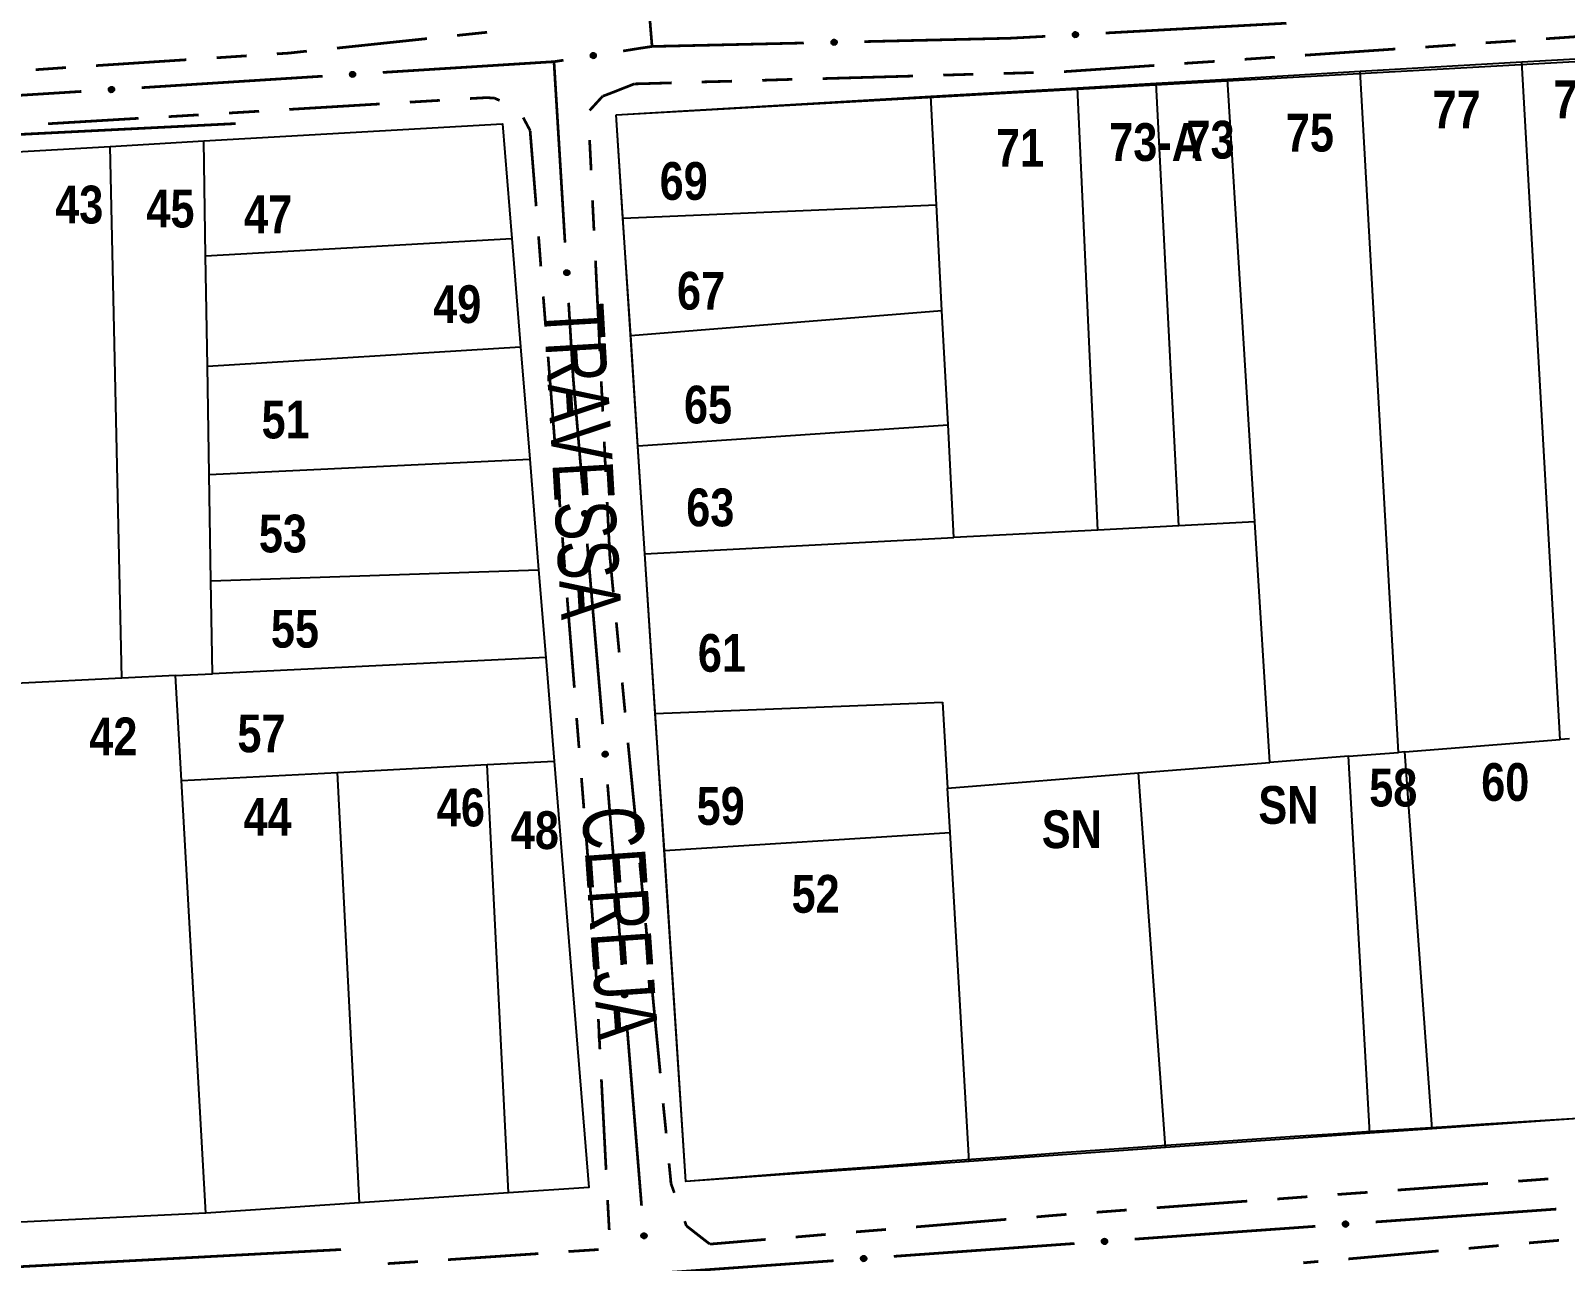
# Model space of a CAD drawing. Extents: x 204834 to 208707, y 4853033 to 4855981.
# Drawn here: x 205599.6 to 205701.3, y 4854934.4 to 4855015.9 of the extents above; entities that cross this region are included whole.
import ezdxf
from ezdxf.enums import TextEntityAlignment as Align

# ---------------------------------------------------------------- set-up
doc = ezdxf.new("R2010")
doc.units = 0
doc.header["$LTSCALE"] = 1.5
doc.header["$MEASUREMENT"] = 0
doc.linetypes.add('PHANTOMX2', pattern=[5, 2.5, -0.5, 0.5, -0.5, 0.5, -0.5])
doc.linetypes.add('TRACO_05', pattern=[11, 7, -1, 0.5, -1, 0.5, -1])
for name, color, linetype in [('CD-MALHA-LOTES', 40, 'CONTINUOUS'), ('HD-VALAS-DRENOS', 170, 'CONTINUOUS'), ('RU-QUADRAS', 6, 'CONTINUOUS'), ('SV-EIXO-RUA-N-PAV', 6, 'CONTINUOUS'), ('SV-RUA-NAO-PAV-S-GUIA-C-GUIA', 7, 'PHANTOMX2'), ('SV-TXT-RUA-N-PAV-S-GUIA-C-GUIA', 7, 'CONTINUOUS'), ('Th_NmrPort', 7, 'CONTINUOUS')]:
    doc.layers.add(name, color=color, linetype=linetype)
doc.styles.add('3188-25-2D_TXTB$0$ARIAL', font='ARIAL.TTF')
doc.styles.get("Standard").update_dxf_attribs({"font": 'swisscbo.ttf'})

msp = doc.modelspace()

# ---------------------------------------------------------------- linework, layer by layer
at = {"layer": 'CD-MALHA-LOTES', "linetype": 'Continuous', "flags": 128}
for points in [[(205687.68, 4855013.25), (205698.39, 4855013.87)], [(205698.39, 4855013.87), (205703.9, 4855014.19)], [(205700.94, 4854968.98), (205698.39, 4855013.87)], [(205674.16, 4855012.46), (205678.89, 4855012.73)], [(205678.89, 4855012.73), (205687.68, 4855013.25)], [(205680.71, 4854983.41), (205678.89, 4855012.73)], [(205690.21, 4854968.13), (205687.68, 4855013.25)], [(205638.4, 4855010.37), (205659.25, 4855011.59)], [(205659.25, 4855011.59), (205668.95, 4855012.15)], [(205659.62, 4855004.4), (205659.25, 4855011.59)], [(205668.95, 4855012.15), (205674.16, 4855012.46)], [(205670.3, 4854982.86), (205668.95, 4855012.15)], [(205675.66, 4854983.14), (205674.16, 4855012.46)], [(205611.08, 4855008.63), (205630.86, 4855009.76)], [(205630.86, 4855009.76), (205631.48, 4855002.17)], [(205638.85, 4855003.51), (205638.4, 4855010.37)], [(205604.88, 4855008.27), (205611.08, 4855008.63)], [(205611.2, 4855001.02), (205611.08, 4855008.63)], [(205597.9, 4855007.87), (205604.88, 4855008.27)], [(205605.65, 4854973.05), (205604.88, 4855008.27)], [(205638.85, 4855003.51), (205659.62, 4855004.4)], [(205639.36, 4854995.74), (205638.85, 4855003.51)], [(205659.98, 4854997.4), (205659.62, 4855004.4)], [(205611.2, 4855001.02), (205631.48, 4855002.17)], [(205631.48, 4855002.17), (205632.06, 4854995)], [(205611.32, 4854993.71), (205611.2, 4855001.02)], [(205639.36, 4854995.74), (205659.98, 4854997.4)], [(205660.38, 4854989.82), (205659.98, 4854997.4)], [(205639.83, 4854988.44), (205639.36, 4854995.74)], [(205611.32, 4854993.71), (205632.06, 4854995)], [(205632.06, 4854995), (205632.67, 4854987.55)], [(205611.44, 4854986.54), (205611.32, 4854993.71)], [(205639.83, 4854988.44), (205660.38, 4854989.82)], [(205660.76, 4854982.36), (205660.38, 4854989.82)], [(205640.3, 4854981.29), (205639.83, 4854988.44)], [(205611.44, 4854986.54), (205632.67, 4854987.55)], [(205632.67, 4854987.55), (205633.26, 4854980.23)], [(205611.55, 4854979.49), (205611.44, 4854986.54)], [(205675.66, 4854983.14), (205670.3, 4854982.86)], [(205680.71, 4854983.41), (205675.66, 4854983.14)], [(205681.69, 4854967.46), (205680.71, 4854983.41)], [(205640.3, 4854981.29), (205660.76, 4854982.36)], [(205670.3, 4854982.86), (205660.76, 4854982.36)], [(205640.99, 4854970.71), (205640.3, 4854981.29)], [(205611.55, 4854979.49), (205633.26, 4854980.23)], [(205633.26, 4854980.23), (205633.74, 4854974.42)], [(205611.65, 4854973.34), (205611.55, 4854979.49)], [(205633.74, 4854974.42), (205611.65, 4854973.34)], [(205633.74, 4854974.42), (205634.29, 4854967.55)], [(205605.65, 4854973.05), (205598.62, 4854972.7)], [(205609.21, 4854973.22), (205605.65, 4854973.05)], [(205609.21, 4854973.22), (205611.65, 4854973.34)], [(205609.6, 4854966.27), (205609.21, 4854973.22)], [(205640.99, 4854970.71), (205660.02, 4854971.46)], [(205660.02, 4854971.46), (205660.35, 4854965.77)], [(205641.59, 4854961.63), (205640.99, 4854970.71)], [(205690.63, 4854968.17), (205700.94, 4854968.98)], [(205701.54, 4854969.03), (205700.94, 4854968.98)], [(205686.91, 4854967.87), (205681.69, 4854967.46)], [(205686.91, 4854967.87), (205690.21, 4854968.13)], [(205688.32, 4854942.91), (205686.91, 4854967.87)], [(205690.63, 4854968.17), (205690.21, 4854968.13)], [(205692.44, 4854943.2), (205690.63, 4854968.17)], [(205619.95, 4854966.8), (205629.85, 4854967.32)], [(205629.85, 4854967.32), (205634.29, 4854967.55)], [(205631.27, 4854938.95), (205629.85, 4854967.32)], [(205634.29, 4854967.55), (205636.59, 4854939.31)], [(205672.99, 4854966.77), (205681.69, 4854967.46)], [(205609.6, 4854966.27), (205619.95, 4854966.8)], [(205611.21, 4854937.61), (205609.6, 4854966.27)], [(205621.39, 4854938.29), (205619.95, 4854966.8)], [(205660.35, 4854965.77), (205672.99, 4854966.77)], [(205674.78, 4854941.95), (205672.99, 4854966.77)], [(205660.52, 4854962.82), (205660.35, 4854965.77)], [(205641.59, 4854961.63), (205660.52, 4854962.82)], [(205661.78, 4854941.03), (205660.52, 4854962.82)], [(205643.02, 4854939.7), (205641.59, 4854961.63)], [(205702.12, 4854943.89), (205692.44, 4854943.2)], [(205688.32, 4854942.91), (205674.78, 4854941.95)], [(205692.44, 4854943.2), (205688.32, 4854942.91)], [(205674.78, 4854941.95), (205661.78, 4854941.03)], [(205661.78, 4854941.03), (205643.02, 4854939.7)], [(205631.27, 4854938.95), (205621.39, 4854938.29)], [(205636.59, 4854939.31), (205631.27, 4854938.95)], [(205611.21, 4854937.61), (205595.73, 4854936.85)], [(205621.39, 4854938.29), (205611.21, 4854937.61)]]:
    msp.add_lwpolyline(points, dxfattribs=at)
at = {"layer": 'HD-VALAS-DRENOS', "linetype": 'TRACO_05', "const_width": 0.18}
for points in [[(205613.19, 4855009.78), (205598.24, 4855009.03)], [(205542.96, 4854930.02), (205597.67, 4854934), (205620.18, 4854935.2)]]:
    msp.add_lwpolyline(points, dxfattribs=at)
at = {"layer": 'RU-QUADRAS', "linetype": 'Continuous'}
msp.add_lwpolyline([(205638.4, 4855010.37), (205796.37, 4855019.18), (205803.39, 4855018.89), (205841.14, 4855021.09), (205864.88, 4855021.76), (205942.47, 4855027.27), (205963.79, 4855027.03), (205972.21, 4855028.91), (206016.04, 4855031.23, -0.031899), (206016.36, 4854963.75), (205964.01, 4854961.28), (205846.19, 4854951.25), (205846.11, 4854952.78), (205804.57, 4854948.41, 0.013216), (205643.02, 4854939.7)], format="xyb", close=True, dxfattribs=at)
msp.add_lwpolyline([(205597.9, 4855007.87), (205604.88, 4855008.27), (205611.08, 4855008.63), (205630.86, 4855009.76), (205631.48, 4855002.17), (205632.06, 4854995), (205632.67, 4854987.55), (205633.26, 4854980.23), (205633.74, 4854974.42), (205634.29, 4854967.55), (205636.59, 4854939.31), (205631.27, 4854938.95), (205621.39, 4854938.29), (205611.21, 4854937.61), (205595.73, 4854936.85)], dxfattribs=at)
at = {"layer": 'SV-EIXO-RUA-N-PAV', "const_width": 0.18}
for points in [[(205640.18, 4855022.18), (205640.75, 4855015.2)], [(205664.37, 4855015.43), (205666.83, 4855015.56)], [(205670.82, 4855015.78), (205682.8, 4855016.43)], [(205638.86, 4855014.59), (205639.85, 4855014.75)], [(205639.85, 4855014.75), (205640.78, 4855014.89)], [(205640.75, 4855015.2), (205640.78, 4855014.89)], [(205640.78, 4855014.89), (205650.83, 4855015.12)], [(205654.83, 4855015.21), (205663.83, 4855015.42)], [(205663.83, 4855015.42), (205664.37, 4855015.43)], [(205622.94, 4855013.17), (205633.92, 4855013.86)], [(205633.92, 4855013.86), (205634.28, 4855013.88)], [(205634.28, 4855013.88), (205634.91, 4855013.98)], [(205634.28, 4855013.88), (205635.01, 4855001.9)], [(205606.97, 4855012.16), (205618.95, 4855012.92)], [(205591, 4855011.16), (205602.98, 4855011.91)], [(205635.25, 4854997.91), (205635.49, 4854993.92)], [(205635.49, 4854993.92), (205635.55, 4854992.95)], [(205635.55, 4854992.95), (205636.15, 4854985.94)], [(205636.48, 4854981.96), (205637.5, 4854970)], [(205637.83, 4854966.01), (205638.79, 4854954.05)], [(205639.11, 4854950.07), (205640.08, 4854938.11)], [(205688.71, 4854937.03), (205700.68, 4854937.88)], [(205672.75, 4854935.89), (205684.72, 4854936.74)], [(205656.79, 4854934.75), (205668.76, 4854935.6)], [(205640.83, 4854933.61), (205652.8, 4854934.46)]]:
    msp.add_lwpolyline(points, dxfattribs=at)
at = {"layer": 'SV-EIXO-RUA-N-PAV'}
for points in [[(205668.68, 4855015.77), (205668.71, 4855015.81), (205668.74, 4855015.84), (205668.78, 4855015.85), (205668.81, 4855015.85), (205668.85, 4855015.85), (205668.88, 4855015.84), (205668.92, 4855015.82), (205668.96, 4855015.79), (205668.98, 4855015.75), (205668.99, 4855015.72), (205669, 4855015.68), (205669, 4855015.65), (205668.99, 4855015.61), (205668.97, 4855015.58), (205668.94, 4855015.54), (205668.9, 4855015.52), (205668.87, 4855015.5), (205668.83, 4855015.5), (205668.79, 4855015.5), (205668.76, 4855015.51), (205668.72, 4855015.53), (205668.69, 4855015.56), (205668.66, 4855015.6), (205668.65, 4855015.63), (205668.65, 4855015.67), (205668.65, 4855015.7), (205668.65, 4855015.74), (205668.68, 4855015.77)], [(205652.69, 4855015.27), (205652.72, 4855015.31), (205652.76, 4855015.33), (205652.79, 4855015.34), (205652.83, 4855015.35), (205652.86, 4855015.34), (205652.9, 4855015.33), (205652.93, 4855015.31), (205652.97, 4855015.28), (205652.99, 4855015.24), (205653.01, 4855015.21), (205653.01, 4855015.17), (205653.01, 4855015.14), (205653, 4855015.1), (205652.97, 4855015.07), (205652.94, 4855015.03), (205652.91, 4855015.01), (205652.87, 4855015), (205652.83, 4855014.99), (205652.8, 4855015), (205652.76, 4855015.01), (205652.73, 4855015.03), (205652.69, 4855015.06), (205652.67, 4855015.1), (205652.66, 4855015.13), (205652.66, 4855015.17), (205652.66, 4855015.2), (205652.67, 4855015.24), (205652.69, 4855015.27)], [(205636.73, 4855014.37), (205636.75, 4855014.41), (205636.79, 4855014.44), (205636.82, 4855014.46), (205636.85, 4855014.46), (205636.89, 4855014.46), (205636.92, 4855014.46), (205636.96, 4855014.44), (205637, 4855014.42), (205637.03, 4855014.38), (205637.05, 4855014.35), (205637.06, 4855014.31), (205637.06, 4855014.28), (205637.05, 4855014.24), (205637.04, 4855014.2), (205637.01, 4855014.16), (205636.98, 4855014.14), (205636.94, 4855014.12), (205636.91, 4855014.11), (205636.87, 4855014.11), (205636.84, 4855014.12), (205636.8, 4855014.13), (205636.76, 4855014.16), (205636.73, 4855014.19), (205636.71, 4855014.23), (205636.71, 4855014.26), (205636.7, 4855014.3), (205636.71, 4855014.33), (205636.73, 4855014.37)], [(205620.79, 4855013.14), (205620.82, 4855013.18), (205620.86, 4855013.2), (205620.89, 4855013.22), (205620.93, 4855013.22), (205620.96, 4855013.22), (205621, 4855013.21), (205621.04, 4855013.19), (205621.07, 4855013.16), (205621.1, 4855013.12), (205621.11, 4855013.09), (205621.12, 4855013.05), (205621.12, 4855013.02), (205621.11, 4855012.98), (205621.09, 4855012.95), (205621.05, 4855012.91), (205621.02, 4855012.89), (205620.98, 4855012.87), (205620.95, 4855012.87), (205620.91, 4855012.87), (205620.88, 4855012.88), (205620.84, 4855012.9), (205620.8, 4855012.93), (205620.78, 4855012.96), (205620.77, 4855013), (205620.76, 4855013.03), (205620.76, 4855013.07), (205620.77, 4855013.1), (205620.79, 4855013.14)], [(205604.82, 4855012.14), (205604.85, 4855012.18), (205604.89, 4855012.2), (205604.92, 4855012.21), (205604.96, 4855012.22), (205604.99, 4855012.22), (205605.03, 4855012.21), (205605.07, 4855012.19), (205605.1, 4855012.16), (205605.13, 4855012.12), (205605.14, 4855012.09), (205605.15, 4855012.05), (205605.15, 4855012.02), (205605.14, 4855011.98), (205605.12, 4855011.94), (205605.09, 4855011.91), (205605.05, 4855011.88), (205605.02, 4855011.87), (205604.98, 4855011.86), (205604.94, 4855011.87), (205604.91, 4855011.87), (205604.87, 4855011.89), (205604.84, 4855011.93), (205604.81, 4855011.96), (205604.8, 4855011.99), (205604.79, 4855012.03), (205604.8, 4855012.06), (205604.8, 4855012.1), (205604.82, 4855012.14)], [(205635.23, 4855000.06), (205635.27, 4855000.02), (205635.29, 4854999.99), (205635.3, 4854999.95), (205635.31, 4854999.92), (205635.31, 4854999.88), (205635.3, 4854999.85), (205635.28, 4854999.81), (205635.25, 4854999.77), (205635.21, 4854999.75), (205635.18, 4854999.74), (205635.14, 4854999.73), (205635.11, 4854999.73), (205635.07, 4854999.74), (205635.03, 4854999.76), (205635, 4854999.79), (205634.97, 4854999.83), (205634.96, 4854999.86), (205634.96, 4854999.9), (205634.96, 4854999.93), (205634.96, 4854999.97), (205634.98, 4855000.01), (205635.02, 4855000.04), (205635.05, 4855000.07), (205635.09, 4855000.08), (205635.12, 4855000.08), (205635.16, 4855000.08), (205635.19, 4855000.08), (205635.23, 4855000.06)], [(205636.41, 4854984.1), (205636.45, 4854984.07), (205636.48, 4854984.04), (205636.49, 4854984), (205636.49, 4854983.97), (205636.49, 4854983.93), (205636.49, 4854983.9), (205636.47, 4854983.86), (205636.44, 4854983.82), (205636.4, 4854983.8), (205636.37, 4854983.78), (205636.33, 4854983.78), (205636.3, 4854983.78), (205636.26, 4854983.79), (205636.22, 4854983.8), (205636.19, 4854983.84), (205636.16, 4854983.87), (205636.15, 4854983.9), (205636.14, 4854983.94), (205636.14, 4854983.98), (205636.15, 4854984.01), (205636.17, 4854984.05), (205636.2, 4854984.09), (205636.23, 4854984.11), (205636.27, 4854984.12), (205636.3, 4854984.13), (205636.34, 4854984.13), (205636.37, 4854984.12), (205636.41, 4854984.1)], [(205637.77, 4854968.16), (205637.81, 4854968.13), (205637.83, 4854968.09), (205637.84, 4854968.06), (205637.85, 4854968.03), (205637.85, 4854967.99), (205637.84, 4854967.95), (205637.82, 4854967.92), (205637.79, 4854967.88), (205637.76, 4854967.86), (205637.72, 4854967.84), (205637.69, 4854967.83), (205637.65, 4854967.83), (205637.62, 4854967.84), (205637.58, 4854967.86), (205637.54, 4854967.89), (205637.51, 4854967.93), (205637.5, 4854967.96), (205637.5, 4854968), (205637.5, 4854968.03), (205637.51, 4854968.07), (205637.52, 4854968.11), (205637.56, 4854968.14), (205637.59, 4854968.17), (205637.62, 4854968.18), (205637.66, 4854968.19), (205637.69, 4854968.19), (205637.73, 4854968.18), (205637.77, 4854968.16)], [(205639.05, 4854952.21), (205639.09, 4854952.18), (205639.11, 4854952.15), (205639.13, 4854952.11), (205639.13, 4854952.08), (205639.13, 4854952.04), (205639.12, 4854952.01), (205639.11, 4854951.97), (205639.08, 4854951.93), (205639.04, 4854951.91), (205639, 4854951.89), (205638.97, 4854951.89), (205638.94, 4854951.89), (205638.9, 4854951.9), (205638.86, 4854951.91), (205638.82, 4854951.95), (205638.8, 4854951.98), (205638.79, 4854952.01), (205638.78, 4854952.05), (205638.78, 4854952.09), (205638.79, 4854952.12), (205638.81, 4854952.16), (205638.84, 4854952.2), (205638.87, 4854952.22), (205638.91, 4854952.23), (205638.94, 4854952.24), (205638.98, 4854952.24), (205639.01, 4854952.23), (205639.05, 4854952.21)], [(205686.56, 4854936.99), (205686.59, 4854937.02), (205686.63, 4854937.05), (205686.66, 4854937.06), (205686.7, 4854937.07), (205686.73, 4854937.07), (205686.77, 4854937.06), (205686.8, 4854937.04), (205686.84, 4854937.01), (205686.87, 4854936.97), (205686.88, 4854936.94), (205686.89, 4854936.9), (205686.88, 4854936.87), (205686.88, 4854936.83), (205686.86, 4854936.79), (205686.82, 4854936.76), (205686.79, 4854936.73), (205686.76, 4854936.72), (205686.72, 4854936.71), (205686.68, 4854936.71), (205686.65, 4854936.72), (205686.61, 4854936.74), (205686.58, 4854936.77), (205686.55, 4854936.81), (205686.54, 4854936.84), (205686.53, 4854936.88), (205686.53, 4854936.91), (205686.54, 4854936.95), (205686.56, 4854936.99)], [(205640.33, 4854936.26), (205640.37, 4854936.23), (205640.4, 4854936.2), (205640.41, 4854936.16), (205640.42, 4854936.13), (205640.42, 4854936.09), (205640.41, 4854936.06), (205640.39, 4854936.02), (205640.36, 4854935.98), (205640.32, 4854935.96), (205640.29, 4854935.94), (205640.25, 4854935.94), (205640.22, 4854935.94), (205640.18, 4854935.95), (205640.14, 4854935.97), (205640.11, 4854936), (205640.08, 4854936.03), (205640.07, 4854936.07), (205640.06, 4854936.1), (205640.06, 4854936.14), (205640.07, 4854936.17), (205640.09, 4854936.21), (205640.12, 4854936.25), (205640.16, 4854936.27), (205640.19, 4854936.28), (205640.23, 4854936.29), (205640.26, 4854936.29), (205640.3, 4854936.28), (205640.33, 4854936.26)], [(205670.6, 4854935.85), (205670.63, 4854935.88), (205670.67, 4854935.91), (205670.7, 4854935.92), (205670.74, 4854935.93), (205670.77, 4854935.92), (205670.81, 4854935.92), (205670.84, 4854935.9), (205670.88, 4854935.87), (205670.91, 4854935.83), (205670.92, 4854935.8), (205670.93, 4854935.76), (205670.93, 4854935.73), (205670.92, 4854935.69), (205670.9, 4854935.65), (205670.86, 4854935.62), (205670.83, 4854935.59), (205670.8, 4854935.58), (205670.76, 4854935.57), (205670.72, 4854935.57), (205670.69, 4854935.58), (205670.65, 4854935.6), (205670.62, 4854935.63), (205670.59, 4854935.67), (205670.58, 4854935.7), (205670.57, 4854935.74), (205670.57, 4854935.77), (205670.58, 4854935.81), (205670.6, 4854935.85)], [(205654.64, 4854934.71), (205654.67, 4854934.74), (205654.71, 4854934.77), (205654.74, 4854934.78), (205654.78, 4854934.78), (205654.81, 4854934.78), (205654.85, 4854934.78), (205654.89, 4854934.76), (205654.92, 4854934.73), (205654.95, 4854934.69), (205654.96, 4854934.66), (205654.97, 4854934.62), (205654.97, 4854934.59), (205654.96, 4854934.55), (205654.94, 4854934.51), (205654.91, 4854934.48), (205654.87, 4854934.45), (205654.84, 4854934.44), (205654.8, 4854934.43), (205654.77, 4854934.43), (205654.73, 4854934.44), (205654.69, 4854934.46), (205654.66, 4854934.49), (205654.63, 4854934.53), (205654.62, 4854934.56), (205654.61, 4854934.6), (205654.61, 4854934.63), (205654.62, 4854934.67), (205654.64, 4854934.71)]]:
    msp.add_lwpolyline(points, close=True, dxfattribs=at)
for points in [[(205668.65, 4855015.74), (205668.96, 4855015.79)], [(205668.65, 4855015.7), (205668.98, 4855015.75)], [(205668.65, 4855015.68), (205668.98, 4855015.74)], [(205668.65, 4855015.67), (205668.99, 4855015.72)], [(205668.65, 4855015.65), (205669, 4855015.7)], [(205668.65, 4855015.63), (205669, 4855015.68)], [(205668.66, 4855015.72), (205668.96, 4855015.77)], [(205668.66, 4855015.61), (205669, 4855015.67)], [(205668.66, 4855015.6), (205669, 4855015.65)], [(205668.67, 4855015.75), (205668.93, 4855015.81)], [(205668.68, 4855015.77), (205668.92, 4855015.82)], [(205668.69, 4855015.79), (205668.89, 4855015.83)], [(205668.71, 4855015.81), (205668.88, 4855015.84)], [(205668.73, 4855015.83), (205668.86, 4855015.84)], [(205668.74, 4855015.84), (205668.85, 4855015.85)], [(205652.66, 4855015.2), (205652.99, 4855015.24)], [(205652.66, 4855015.18), (205652.99, 4855015.23)], [(205652.66, 4855015.17), (205653.01, 4855015.21)], [(205652.66, 4855015.15), (205653.01, 4855015.19)], [(205652.66, 4855015.13), (205653.01, 4855015.17)], [(205652.67, 4855015.24), (205652.97, 4855015.28)], [(205652.67, 4855015.22), (205652.98, 4855015.26)], [(205652.67, 4855015.11), (205653, 4855015.15)], [(205652.67, 4855015.1), (205653.01, 4855015.14)], [(205652.68, 4855015.25), (205652.95, 4855015.3)], [(205652.68, 4855015.08), (205653, 4855015.12)], [(205652.69, 4855015.27), (205652.93, 4855015.31)], [(205652.69, 4855015.06), (205653, 4855015.1)], [(205652.71, 4855015.29), (205652.91, 4855015.32)], [(205652.71, 4855015.04), (205652.98, 4855015.08)], [(205652.72, 4855015.31), (205652.9, 4855015.33)], [(205652.73, 4855015.03), (205652.97, 4855015.07)], [(205652.74, 4855015.32), (205652.87, 4855015.34)], [(205652.75, 4855015.02), (205652.95, 4855015.05)], [(205652.76, 4855015.33), (205652.86, 4855015.34)], [(205652.76, 4855015.01), (205652.94, 4855015.03)], [(205652.79, 4855015), (205652.92, 4855015.02)], [(205652.8, 4855015), (205652.91, 4855015.01)], [(205668.68, 4855015.58), (205668.99, 4855015.63)], [(205668.69, 4855015.56), (205668.99, 4855015.61)], [(205668.71, 4855015.55), (205668.97, 4855015.59)], [(205668.72, 4855015.53), (205668.97, 4855015.58)], [(205668.75, 4855015.52), (205668.94, 4855015.56)], [(205668.76, 4855015.51), (205668.94, 4855015.54)], [(205668.78, 4855015.51), (205668.91, 4855015.53)], [(205668.79, 4855015.5), (205668.9, 4855015.52)], [(205636.7, 4855014.3), (205637.03, 4855014.38)], [(205636.71, 4855014.33), (205637, 4855014.42)], [(205636.71, 4855014.31), (205637.01, 4855014.4)], [(205636.71, 4855014.28), (205637.03, 4855014.37)], [(205636.71, 4855014.26), (205637.05, 4855014.35)], [(205636.71, 4855014.24), (205637.05, 4855014.33)], [(205636.71, 4855014.23), (205637.06, 4855014.31)], [(205636.72, 4855014.35), (205636.98, 4855014.43)], [(205636.73, 4855014.37), (205636.96, 4855014.44)], [(205636.73, 4855014.21), (205637.05, 4855014.3)], [(205636.73, 4855014.19), (205637.06, 4855014.28)], [(205636.74, 4855014.39), (205636.94, 4855014.45)], [(205636.75, 4855014.41), (205636.92, 4855014.46)], [(205636.75, 4855014.18), (205637.05, 4855014.26)], [(205636.76, 4855014.16), (205637.05, 4855014.24)], [(205636.77, 4855014.43), (205636.9, 4855014.46)], [(205636.78, 4855014.15), (205637.04, 4855014.22)], [(205636.79, 4855014.44), (205636.89, 4855014.46)], [(205636.8, 4855014.13), (205637.04, 4855014.2)], [(205636.82, 4855014.13), (205637.01, 4855014.18)], [(205636.84, 4855014.12), (205637.01, 4855014.16)], [(205636.86, 4855014.12), (205636.99, 4855014.15)], [(205636.87, 4855014.11), (205636.98, 4855014.14)], [(205620.76, 4855013.07), (205621.1, 4855013.12)], [(205620.76, 4855013.03), (205621.11, 4855013.09)], [(205620.77, 4855013.1), (205621.07, 4855013.16)], [(205620.77, 4855013.09), (205621.08, 4855013.14)], [(205620.77, 4855013.05), (205621.1, 4855013.11)], [(205620.77, 4855013.02), (205621.11, 4855013.07)], [(205620.77, 4855013), (205621.12, 4855013.05)], [(205620.78, 4855013.12), (205621.05, 4855013.18)], [(205620.78, 4855012.98), (205621.11, 4855013.04)], [(205620.78, 4855012.96), (205621.12, 4855013.02)], [(205620.79, 4855013.14), (205621.04, 4855013.19)], [(205620.79, 4855012.95), (205621.11, 4855013)], [(205620.8, 4855012.93), (205621.11, 4855012.98)], [(205620.81, 4855013.16), (205621.01, 4855013.2)], [(205620.82, 4855013.18), (205621, 4855013.21)], [(205620.83, 4855012.92), (205621.09, 4855012.96)], [(205620.84, 4855013.19), (205620.97, 4855013.21)], [(205620.84, 4855012.9), (205621.09, 4855012.95)], [(205620.86, 4855013.2), (205620.96, 4855013.22)], [(205620.86, 4855012.89), (205621.06, 4855012.93)], [(205620.88, 4855012.88), (205621.05, 4855012.91)], [(205620.9, 4855012.87), (205621.03, 4855012.9)], [(205620.91, 4855012.87), (205621.02, 4855012.89)], [(205604.79, 4855012.03), (205605.14, 4855012.09)], [(205604.8, 4855012.1), (205605.1, 4855012.16)], [(205604.8, 4855012.08), (205605.11, 4855012.14)], [(205604.8, 4855012.06), (205605.13, 4855012.12)], [(205604.8, 4855012.05), (205605.13, 4855012.1)], [(205604.8, 4855012.01), (205605.14, 4855012.07)], [(205604.8, 4855011.99), (205605.15, 4855012.05)], [(205604.81, 4855012.12), (205605.08, 4855012.17)], [(205604.81, 4855011.98), (205605.14, 4855012.03)], [(205604.81, 4855011.96), (205605.15, 4855012.02)], [(205604.82, 4855012.14), (205605.07, 4855012.19)], [(205604.83, 4855011.94), (205605.14, 4855012)], [(205604.84, 4855012.16), (205605.04, 4855012.2)], [(205604.84, 4855011.93), (205605.14, 4855011.98)], [(205604.85, 4855012.18), (205605.03, 4855012.21)], [(205604.86, 4855011.91), (205605.12, 4855011.96)], [(205604.87, 4855012.19), (205605, 4855012.21)], [(205604.87, 4855011.89), (205605.12, 4855011.94)], [(205604.89, 4855012.2), (205604.99, 4855012.22)], [(205604.9, 4855011.89), (205605.09, 4855011.92)], [(205604.91, 4855011.87), (205605.09, 4855011.91)], [(205604.93, 4855011.87), (205605.06, 4855011.89)], [(205604.94, 4855011.87), (205605.05, 4855011.88)], [(205634.96, 4854999.97), (205635, 4854999.79)], [(205634.96, 4854999.95), (205634.98, 4854999.82)], [(205634.96, 4854999.93), (205634.97, 4854999.83)], [(205634.98, 4855000.01), (205635.03, 4854999.76)], [(205634.98, 4854999.98), (205635.01, 4854999.79)], [(205635, 4855000.02), (205635.05, 4854999.75)], [(205635.02, 4855000.04), (205635.07, 4854999.74)], [(205635.03, 4855000.05), (205635.09, 4854999.74)], [(205635.05, 4855000.07), (205635.11, 4854999.73)], [(205635.07, 4855000.07), (205635.12, 4854999.73)], [(205635.09, 4855000.08), (205635.14, 4854999.73)], [(205635.1, 4855000.08), (205635.16, 4854999.74)], [(205635.12, 4855000.08), (205635.18, 4854999.74)], [(205635.14, 4855000.08), (205635.2, 4854999.75)], [(205635.16, 4855000.08), (205635.21, 4854999.75)], [(205635.17, 4855000.08), (205635.23, 4854999.77)], [(205635.19, 4855000.08), (205635.25, 4854999.77)], [(205635.21, 4855000.07), (205635.26, 4854999.8)], [(205635.23, 4855000.06), (205635.28, 4854999.81)], [(205635.25, 4855000.04), (205635.29, 4854999.84)], [(205635.27, 4855000.02), (205635.3, 4854999.85)], [(205635.28, 4855000), (205635.3, 4854999.88)], [(205635.29, 4854999.99), (205635.31, 4854999.88)], [(205636.27, 4854984.12), (205636.33, 4854983.78)], [(205636.29, 4854984.12), (205636.35, 4854983.78)], [(205636.3, 4854984.13), (205636.37, 4854983.78)], [(205636.32, 4854984.13), (205636.39, 4854983.8)], [(205636.34, 4854984.13), (205636.4, 4854983.8)], [(205636.36, 4854984.12), (205636.42, 4854983.81)], [(205636.37, 4854984.12), (205636.44, 4854983.82)], [(205636.14, 4854983.98), (205636.16, 4854983.87)], [(205636.15, 4854984.01), (205636.19, 4854983.84)], [(205636.15, 4854983.99), (205636.17, 4854983.86)], [(205636.16, 4854984.02), (205636.2, 4854983.83)], [(205636.17, 4854984.05), (205636.22, 4854983.8)], [(205636.19, 4854984.06), (205636.24, 4854983.8)], [(205636.2, 4854984.09), (205636.26, 4854983.79)], [(205636.22, 4854984.1), (205636.28, 4854983.79)], [(205636.23, 4854984.11), (205636.3, 4854983.78)], [(205636.25, 4854984.11), (205636.31, 4854983.78)], [(205636.39, 4854984.11), (205636.45, 4854983.84)], [(205636.41, 4854984.1), (205636.47, 4854983.86)], [(205636.43, 4854984.09), (205636.48, 4854983.89)], [(205636.45, 4854984.07), (205636.49, 4854983.9)], [(205636.47, 4854984.05), (205636.49, 4854983.92)], [(205636.48, 4854984.04), (205636.49, 4854983.93)], [(205637.5, 4854968.05), (205637.53, 4854967.92)], [(205637.5, 4854968.03), (205637.51, 4854967.93)], [(205637.51, 4854968.07), (205637.54, 4854967.89)], [(205637.52, 4854968.11), (205637.58, 4854967.86)], [(205637.52, 4854968.08), (205637.56, 4854967.89)], [(205637.54, 4854968.12), (205637.6, 4854967.86)], [(205637.56, 4854968.14), (205637.62, 4854967.84)], [(205637.57, 4854968.15), (205637.63, 4854967.84)], [(205637.59, 4854968.17), (205637.65, 4854967.83)], [(205637.61, 4854968.17), (205637.67, 4854967.84)], [(205637.62, 4854968.18), (205637.69, 4854967.83)], [(205637.64, 4854968.18), (205637.7, 4854967.84)], [(205637.66, 4854968.19), (205637.72, 4854967.84)], [(205637.68, 4854968.18), (205637.74, 4854967.85)], [(205637.69, 4854968.19), (205637.76, 4854967.86)], [(205637.71, 4854968.18), (205637.77, 4854967.87)], [(205637.73, 4854968.18), (205637.79, 4854967.88)], [(205637.75, 4854968.17), (205637.81, 4854967.9)], [(205637.77, 4854968.16), (205637.82, 4854967.92)], [(205637.79, 4854968.14), (205637.83, 4854967.94)], [(205637.81, 4854968.13), (205637.84, 4854967.95)], [(205637.82, 4854968.11), (205637.84, 4854967.98)], [(205637.83, 4854968.09), (205637.85, 4854967.99)], [(205638.78, 4854952.09), (205638.8, 4854951.98)], [(205638.79, 4854952.12), (205638.82, 4854951.95)], [(205638.79, 4854952.1), (205638.81, 4854951.97)], [(205638.8, 4854952.13), (205638.84, 4854951.94)], [(205638.81, 4854952.16), (205638.86, 4854951.91)], [(205638.82, 4854952.17), (205638.88, 4854951.91)], [(205638.84, 4854952.2), (205638.9, 4854951.9)], [(205638.86, 4854952.21), (205638.92, 4854951.9)], [(205638.87, 4854952.22), (205638.94, 4854951.89)], [(205638.89, 4854952.22), (205638.95, 4854951.89)], [(205638.91, 4854952.23), (205638.97, 4854951.89)], [(205638.92, 4854952.23), (205638.98, 4854951.89)], [(205638.94, 4854952.24), (205639, 4854951.89)], [(205638.96, 4854952.23), (205639.02, 4854951.9)], [(205638.98, 4854952.24), (205639.04, 4854951.91)], [(205639, 4854952.23), (205639.06, 4854951.92)], [(205639.01, 4854952.23), (205639.08, 4854951.93)], [(205639.03, 4854952.22), (205639.09, 4854951.95)], [(205639.05, 4854952.21), (205639.11, 4854951.97)], [(205639.07, 4854952.19), (205639.11, 4854952)], [(205639.09, 4854952.18), (205639.12, 4854952.01)], [(205639.1, 4854952.16), (205639.13, 4854952.03)], [(205639.11, 4854952.15), (205639.13, 4854952.04)], [(205686.53, 4854936.91), (205686.87, 4854936.97)], [(205686.53, 4854936.88), (205686.88, 4854936.94)], [(205686.54, 4854936.95), (205686.84, 4854937.01)], [(205686.54, 4854936.93), (205686.85, 4854936.99)], [(205686.54, 4854936.9), (205686.87, 4854936.96)], [(205686.54, 4854936.86), (205686.88, 4854936.92)], [(205686.54, 4854936.84), (205686.89, 4854936.9)], [(205686.55, 4854936.97), (205686.82, 4854937.02)], [(205686.55, 4854936.82), (205686.88, 4854936.88)], [(205686.55, 4854936.81), (205686.88, 4854936.87)], [(205686.56, 4854936.99), (205686.8, 4854937.04)], [(205686.56, 4854936.79), (205686.88, 4854936.85)], [(205686.58, 4854937.01), (205686.78, 4854937.05)], [(205686.58, 4854936.77), (205686.88, 4854936.83)], [(205686.59, 4854937.02), (205686.77, 4854937.06)], [(205686.6, 4854936.76), (205686.86, 4854936.81)], [(205686.61, 4854937.04), (205686.74, 4854937.06)], [(205686.61, 4854936.74), (205686.86, 4854936.79)], [(205686.63, 4854937.05), (205686.73, 4854937.07)], [(205686.64, 4854936.73), (205686.83, 4854936.77)], [(205686.65, 4854936.72), (205686.82, 4854936.76)], [(205686.67, 4854936.72), (205686.8, 4854936.74)], [(205686.68, 4854936.71), (205686.79, 4854936.73)], [(205640.06, 4854936.14), (205640.08, 4854936.03)], [(205640.07, 4854936.17), (205640.11, 4854936)], [(205640.07, 4854936.15), (205640.09, 4854936.02)], [(205640.08, 4854936.19), (205640.12, 4854935.99)], [(205640.09, 4854936.21), (205640.14, 4854935.97)], [(205640.11, 4854936.22), (205640.16, 4854935.96)], [(205640.12, 4854936.25), (205640.18, 4854935.95)], [(205640.14, 4854936.26), (205640.2, 4854935.95)], [(205640.16, 4854936.27), (205640.22, 4854935.94)], [(205640.17, 4854936.27), (205640.24, 4854935.94)], [(205640.19, 4854936.28), (205640.25, 4854935.94)], [(205640.21, 4854936.28), (205640.27, 4854935.94)], [(205640.23, 4854936.29), (205640.29, 4854935.94)], [(205640.24, 4854936.29), (205640.31, 4854935.96)], [(205640.26, 4854936.29), (205640.32, 4854935.96)], [(205640.28, 4854936.28), (205640.34, 4854935.97)], [(205640.3, 4854936.28), (205640.36, 4854935.98)], [(205640.31, 4854936.27), (205640.37, 4854936)], [(205640.33, 4854936.26), (205640.39, 4854936.02)], [(205640.35, 4854936.25), (205640.4, 4854936.05)], [(205640.37, 4854936.23), (205640.41, 4854936.06)], [(205640.39, 4854936.21), (205640.41, 4854936.08)], [(205640.4, 4854936.2), (205640.42, 4854936.09)], [(205670.57, 4854935.77), (205670.91, 4854935.83)], [(205670.57, 4854935.74), (205670.92, 4854935.8)], [(205670.58, 4854935.81), (205670.88, 4854935.87)], [(205670.58, 4854935.79), (205670.89, 4854935.85)], [(205670.58, 4854935.76), (205670.91, 4854935.81)], [(205670.58, 4854935.72), (205670.92, 4854935.78)], [(205670.58, 4854935.7), (205670.93, 4854935.76)], [(205670.59, 4854935.82), (205670.86, 4854935.88)], [(205670.59, 4854935.68), (205670.92, 4854935.74)], [(205670.59, 4854935.67), (205670.93, 4854935.73)], [(205670.6, 4854935.85), (205670.84, 4854935.9)], [(205670.61, 4854935.65), (205670.92, 4854935.71)], [(205670.62, 4854935.87), (205670.82, 4854935.91)], [(205670.62, 4854935.63), (205670.92, 4854935.69)], [(205670.63, 4854935.88), (205670.81, 4854935.92)], [(205670.64, 4854935.62), (205670.9, 4854935.67)], [(205670.65, 4854935.9), (205670.78, 4854935.92)], [(205670.65, 4854935.6), (205670.9, 4854935.65)], [(205670.67, 4854935.91), (205670.77, 4854935.92)], [(205670.68, 4854935.59), (205670.87, 4854935.63)], [(205670.69, 4854935.58), (205670.86, 4854935.62)], [(205670.71, 4854935.58), (205670.84, 4854935.6)], [(205670.72, 4854935.57), (205670.83, 4854935.59)], [(205654.61, 4854934.63), (205654.95, 4854934.69)], [(205654.61, 4854934.6), (205654.96, 4854934.66)], [(205654.62, 4854934.67), (205654.92, 4854934.73)], [(205654.62, 4854934.65), (205654.93, 4854934.71)], [(205654.62, 4854934.62), (205654.95, 4854934.67)], [(205654.62, 4854934.58), (205654.96, 4854934.64)], [(205654.62, 4854934.56), (205654.97, 4854934.62)], [(205654.63, 4854934.68), (205654.9, 4854934.74)], [(205654.63, 4854934.54), (205654.96, 4854934.6)], [(205654.63, 4854934.53), (205654.97, 4854934.59)], [(205654.64, 4854934.71), (205654.89, 4854934.76)], [(205654.65, 4854934.51), (205654.96, 4854934.57)], [(205654.66, 4854934.72), (205654.86, 4854934.77)], [(205654.66, 4854934.49), (205654.96, 4854934.55)], [(205654.67, 4854934.74), (205654.85, 4854934.78)], [(205654.68, 4854934.48), (205654.94, 4854934.53)], [(205654.69, 4854934.76), (205654.82, 4854934.78)], [(205654.69, 4854934.46), (205654.94, 4854934.51)], [(205654.71, 4854934.77), (205654.81, 4854934.78)], [(205654.72, 4854934.45), (205654.91, 4854934.49)], [(205654.73, 4854934.44), (205654.91, 4854934.48)], [(205654.75, 4854934.44), (205654.88, 4854934.46)], [(205654.77, 4854934.43), (205654.87, 4854934.45)]]:
    msp.add_lwpolyline(points, dxfattribs=at)
at = {"layer": 'SV-RUA-NAO-PAV-S-GUIA-C-GUIA', "const_width": 0.18}
for points in [[(205627.86, 4855015.62), (205629.85, 4855015.83)], [(205705.97, 4855015.81), (205699.99, 4855015.4)], [(205616.72, 4855014.45), (205617.91, 4855014.58)], [(205619.9, 4855014.78), (205625.87, 4855015.41)], [(205690.01, 4855014.72), (205684.02, 4855014.31)], [(205694, 4855014.99), (205692, 4855014.85)], [(205697.99, 4855015.26), (205695.99, 4855015.13)], [(205603.94, 4855013.62), (205609.93, 4855014.01)], [(205611.93, 4855014.14), (205613.92, 4855014.27)], [(205615.92, 4855014.4), (205616.72, 4855014.45)], [(205674.05, 4855013.63), (205668.06, 4855013.22)], [(205678.04, 4855013.9), (205676.04, 4855013.77)], [(205682.03, 4855014.18), (205680.03, 4855014.04)], [(205599.95, 4855013.35), (205601.95, 4855013.49)], [(205646.07, 4855012.59), (205644.07, 4855012.54)], [(205650.07, 4855012.71), (205648.07, 4855012.65)], [(205658.06, 4855012.93), (205652.07, 4855012.76)], [(205662.06, 4855013.05), (205660.06, 4855012.99)], [(205666.06, 4855013.16), (205664.06, 4855013.1)], [(205629.8, 4855011.5), (205628.72, 4855011.44)], [(205630.34, 4855011.47), (205629.8, 4855011.5)], [(205637.5, 4855011.59), (205636.64, 4855010.65)], [(205638.18, 4855011.85), (205637.5, 4855011.59)], [(205639.6, 4855012.41), (205638.18, 4855011.85)], [(205640.07, 4855012.42), (205639.6, 4855012.41)], [(205642.07, 4855012.48), (205640.07, 4855012.42)], [(205614.75, 4855010.6), (205612.75, 4855010.48)], [(205622.73, 4855011.08), (205616.74, 4855010.72)], [(205626.72, 4855011.32), (205624.73, 4855011.2)], [(205630.68, 4855011.31), (205630.34, 4855011.47)], [(205606.76, 4855010.13), (205600.77, 4855009.77)], [(205610.75, 4855010.36), (205608.76, 4855010.24)], [(205632.7, 4855009.32), (205632.24, 4855010.18)], [(205632.7, 4855009.29), (205632.7, 4855009.32)], [(205633.1, 4855004.31), (205632.7, 4855009.29)], [(205636.64, 4855008.69), (205636.74, 4855006.69)], [(205636.83, 4855004.69), (205636.93, 4855002.69)], [(205633.41, 4855000.32), (205633.26, 4855002.31)], [(205637.03, 4855000.7), (205637.32, 4854994.7)], [(205633.73, 4854996.33), (205633.57, 4854998.33)], [(205634.36, 4854988.36), (205633.89, 4854994.34)], [(205637.41, 4854992.71), (205637.51, 4854990.71)], [(205637.61, 4854988.71), (205637.7, 4854986.71)], [(205634.68, 4854984.37), (205634.52, 4854986.36)], [(205637.8, 4854984.71), (205637.95, 4854981.72)], [(205634.99, 4854980.38), (205634.84, 4854982.38)], [(205637.95, 4854981.72), (205637.97, 4854981.23)], [(205637.97, 4854981.23), (205638.21, 4854978.73)], [(205635.63, 4854972.41), (205635.15, 4854978.39)], [(205638.41, 4854976.74), (205638.6, 4854974.75)], [(205638.8, 4854972.76), (205638.99, 4854970.77)], [(205635.94, 4854968.42), (205635.78, 4854970.41)], [(205639.18, 4854968.78), (205639.77, 4854962.81)], [(205636.26, 4854964.43), (205636.1, 4854966.43)], [(205636.89, 4854956.46), (205636.42, 4854962.44)], [(205639.96, 4854960.82), (205640.15, 4854958.82)], [(205640.35, 4854956.83), (205640.54, 4854954.84)], [(205637.12, 4854952.47), (205637.01, 4854954.46)], [(205640.74, 4854952.85), (205641.32, 4854946.88)], [(205637.32, 4854948.47), (205637.22, 4854950.47)], [(205637.73, 4854940.48), (205637.42, 4854946.47)], [(205641.51, 4854944.89), (205641.71, 4854942.9)], [(205641.9, 4854940.91), (205642, 4854939.91)], [(205642, 4854939.91), (205642.03, 4854939.57)], [(205642.03, 4854939.57), (205642.25, 4854938.96)], [(205690.17, 4854939.14), (205695.16, 4854939.51)], [(205695.16, 4854939.51), (205696.04, 4854939.57)], [(205696.04, 4854939.57), (205696.15, 4854939.58)], [(205698.15, 4854939.73), (205700.14, 4854939.88)], [(205637.94, 4854936.49), (205637.83, 4854938.48)], [(205674.21, 4854937.97), (205680.2, 4854938.41)], [(205682.19, 4854938.55), (205684.19, 4854938.7)], [(205686.18, 4854938.85), (205688.17, 4854938.99)], [(205666.24, 4854937.36), (205667.23, 4854937.45)], [(205667.23, 4854937.45), (205667.74, 4854937.49)], [(205667.74, 4854937.49), (205668.23, 4854937.53)], [(205670.22, 4854937.67), (205672.22, 4854937.82)], [(205642.94, 4854937.08), (205643.05, 4854936.77)], [(205643.05, 4854936.77), (205644.37, 4854935.74)], [(205654.28, 4854936.37), (205656.27, 4854936.53)], [(205658.26, 4854936.7), (205664.24, 4854937.2)], [(205644.37, 4854935.74), (205644.61, 4854935.56)], [(205644.61, 4854935.56), (205648.3, 4854935.87)], [(205644.61, 4854935.56), (205644.61, 4854935.56)], [(205650.29, 4854936.03), (205652.28, 4854936.2)], [(205696.86, 4854935.46), (205694.87, 4854935.28)], [(205700.85, 4854935.81), (205698.86, 4854935.64)], [(205623.27, 4854934.27), (205625.27, 4854934.4)], [(205627.26, 4854934.53), (205633.25, 4854934.93)], [(205635.24, 4854935.07), (205637.24, 4854935.2)], [(205684.91, 4854934.41), (205683.91, 4854934.32)], [(205692.88, 4854935.11), (205686.9, 4854934.58)]]:
    msp.add_lwpolyline(points, dxfattribs=at)

# ---------------------------------------------------------------- texts
at = {"layer": 'SV-TXT-RUA-N-PAV-S-GUIA-C-GUIA', "style": '3188-25-2D_TXTB$0$ARIAL', "width": 0.7}
for s, rotation, p in [('TRAVESSA', 273.3365, (205633.56, 4854997.71)), ('CEREJA', 274, (205636.12, 4854964.42))]:
    msp.add_text(s, height=4, rotation=rotation, dxfattribs=at).set_placement(p)
at = {"layer": 'Th_NmrPort', "color": 1}
for s, p in [('79', (205700.48, 4855011.39)), ('77', (205692.48, 4855010.71)), ('73-A', (205671.06, 4855008.56)), ('73', (205676.18, 4855008.72)), ('75', (205682.76, 4855009.18)), ('71', (205663.56, 4855008.18)), ('69', (205641.28, 4855005.98)), ('43', (205601.24, 4855004.42)), ('45', (205607.28, 4855004.15)), ('47', (205613.75, 4855003.77)), ('67', (205642.43, 4854998.71)), ('49', (205626.28, 4854997.82)), ('65', (205642.89, 4854991.17)), ('51', (205614.91, 4854990.18)), ('63', (205643.04, 4854984.36)), ('53', (205614.73, 4854982.63)), ('55', (205615.53, 4854976.32)), ('61', (205643.81, 4854974.72)), ('42', (205603.5, 4854969.19)), ('57', (205613.31, 4854969.39)), ('58', (205688.28, 4854965.8)), ('60', (205695.7, 4854966.17)), ('59', (205643.73, 4854964.58)), ('SN', (205680.94, 4854964.65)), ('44', (205613.72, 4854963.86)), ('46', (205626.52, 4854964.48)), ('48', (205631.42, 4854962.98)), ('SN', (205666.59, 4854963.04)), ('52', (205650.02, 4854958.76))]:
    msp.add_text(s, height=2.5, dxfattribs=at).set_placement(p, align=Align.MIDDLE_LEFT)

doc.saveas('drawing.dxf')
